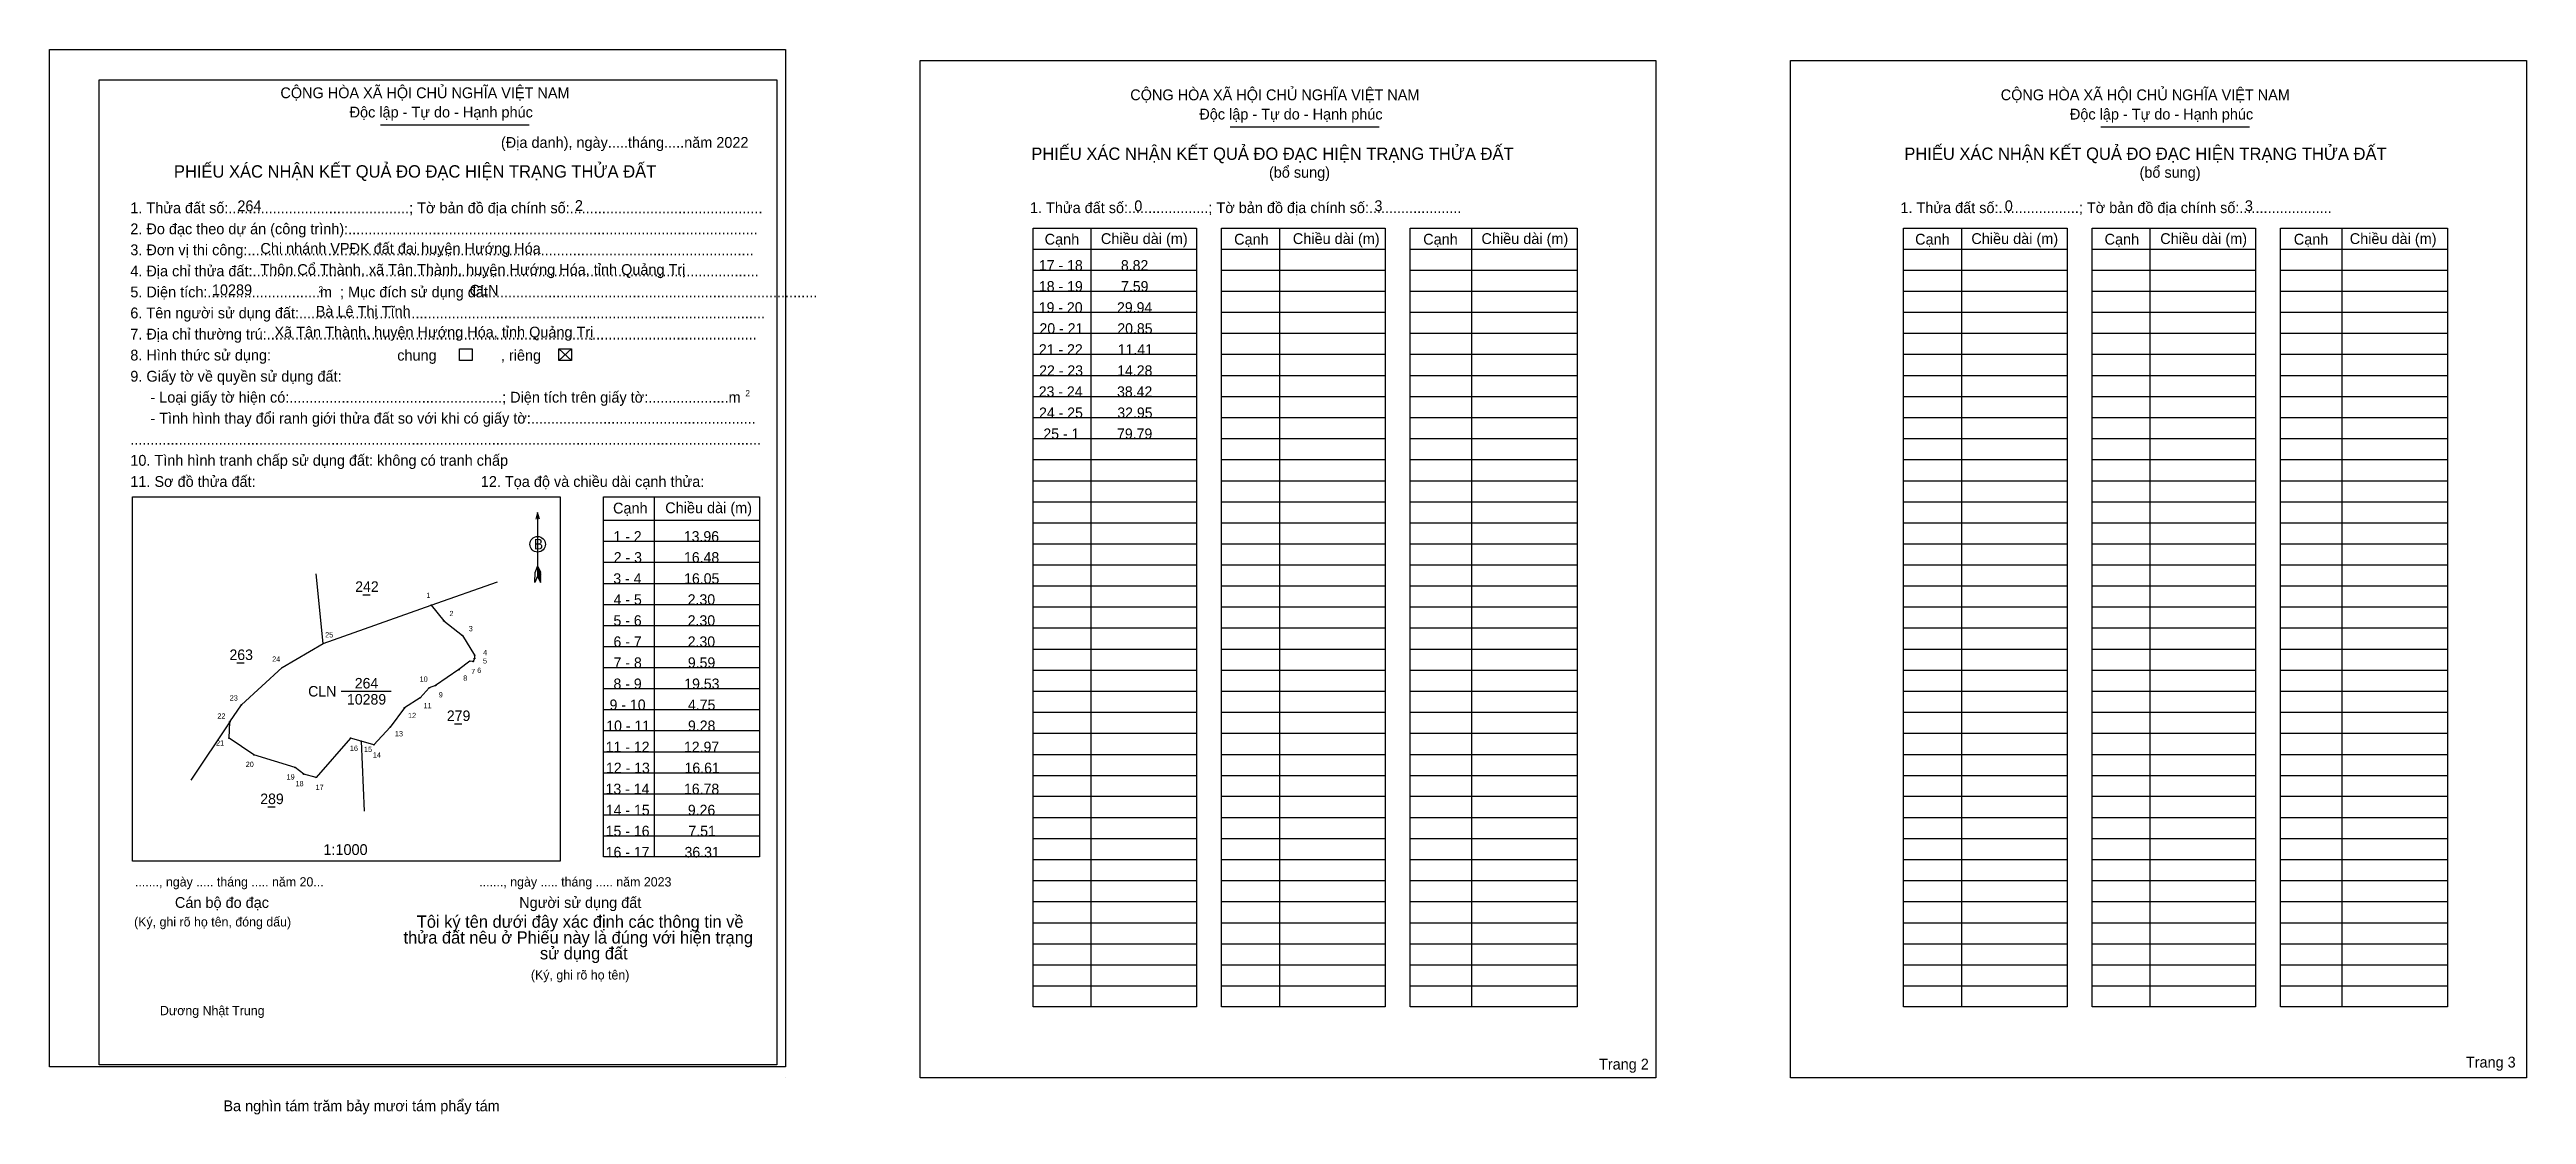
# Model space of a CAD drawing. Extents: x 539946 to 541668, y 1837493 to 1838234.
import ezdxf

# ---------------------------------------------------------------- set-up
doc = ezdxf.new("R2010")
doc.units = 0
for name, color, linetype in [('Level 1', 7, 'Continuous'), ('Level 10', 7, 'Continuous'), ('Level 11', 7, 'Continuous'), ('Level 13', 7, 'Continuous'), ('Level 2', 7, 'Continuous'), ('Level 27', 7, 'Continuous'), ('Level 3', 7, 'Continuous'), ('Level 36', 7, 'Continuous'), ('Level 48', 7, 'Continuous'), ('Level 50', 7, 'Continuous'), ('Level 52', 7, 'Continuous'), ('Level 6', 7, 'Continuous'), ('Level 9', 7, 'Continuous')]:
    doc.layers.add(name, color=color, linetype=linetype)

msp = doc.modelspace()

# ---------------------------------------------------------------- linework, layer by layer
at = {"layer": 'Level 1'}
for p, q in [((539946.1, 1838226.2), (539946.1, 1838226.2)), ((540551.1, 1838226.2), (540551.1, 1838226.2)), ((540176, 1838181.3), (540279.5, 1838181.3)), ((540766.7, 1838179.9), (540870.2, 1838179.9)), ((541371.7, 1838179.9), (541475.2, 1838179.9)), ((540669.8, 1838109.6), (540669.8, 1837568)), ((540800.9, 1838109.6), (540800.9, 1837568)), ((540934.4, 1838109.6), (540934.4, 1837568)), ((541274.9, 1838109.6), (541274.9, 1837568)), ((541405.9, 1838109.6), (541405.9, 1837568)), ((541539.4, 1838109.6), (541539.4, 1837568)), ((540629.6, 1838095), (540743.3, 1838095)), ((540760.6, 1838095), (540874.3, 1838095)), ((540891.7, 1838095), (541007.8, 1838095)), ((541234.6, 1838095), (541348.3, 1838095)), ((541365.7, 1838095), (541479.4, 1838095)), ((541496.7, 1838095), (541612.8, 1838095)), ((540629.6, 1838080.3), (540743.3, 1838080.3)), ((540760.6, 1838080.3), (540874.3, 1838080.3)), ((540891.7, 1838080.3), (541007.8, 1838080.3)), ((541234.6, 1838080.3), (541348.3, 1838080.3)), ((541365.7, 1838080.3), (541479.4, 1838080.3)), ((541496.7, 1838080.3), (541612.8, 1838080.3)), ((540629.6, 1838065.7), (540743.3, 1838065.7)), ((540760.6, 1838065.7), (540874.3, 1838065.7)), ((540891.7, 1838065.7), (541007.8, 1838065.7)), ((541234.6, 1838065.7), (541348.3, 1838065.7)), ((541365.7, 1838065.7), (541479.4, 1838065.7)), ((541496.7, 1838065.7), (541612.8, 1838065.7)), ((540629.6, 1838051), (540743.3, 1838051)), ((540629.6, 1838036.4), (540743.3, 1838036.4)), ((540760.6, 1838051), (540874.3, 1838051)), ((540760.6, 1838036.4), (540874.3, 1838036.4)), ((540891.7, 1838051), (541007.8, 1838051)), ((540891.7, 1838036.4), (541007.8, 1838036.4)), ((541234.6, 1838051), (541348.3, 1838051)), ((541234.6, 1838036.4), (541348.3, 1838036.4)), ((541365.7, 1838051), (541479.4, 1838051)), ((541365.7, 1838036.4), (541479.4, 1838036.4)), ((541496.7, 1838051), (541612.8, 1838051)), ((541496.7, 1838036.4), (541612.8, 1838036.4)), ((540300, 1838025.6), (540308.8, 1838017.4)), ((540300, 1838017.4), (540308.8, 1838025.6)), ((540629.6, 1838021.8), (540743.3, 1838021.8)), ((540760.6, 1838021.8), (540874.3, 1838021.8)), ((540891.7, 1838021.8), (541007.8, 1838021.8)), ((541234.6, 1838021.8), (541348.3, 1838021.8)), ((541365.7, 1838021.8), (541479.4, 1838021.8)), ((541496.7, 1838021.8), (541612.8, 1838021.8)), ((540629.6, 1838007.1), (540743.3, 1838007.1)), ((540760.6, 1838007.1), (540874.3, 1838007.1)), ((540891.7, 1838007.1), (541007.8, 1838007.1)), ((541234.6, 1838007.1), (541348.3, 1838007.1)), ((541365.7, 1838007.1), (541479.4, 1838007.1)), ((541496.7, 1838007.1), (541612.8, 1838007.1)), ((540629.6, 1837992.5), (540743.3, 1837992.5)), ((540760.6, 1837992.5), (540874.3, 1837992.5)), ((540891.7, 1837992.5), (541007.8, 1837992.5)), ((541234.6, 1837992.5), (541348.3, 1837992.5)), ((541365.7, 1837992.5), (541479.4, 1837992.5)), ((541496.7, 1837992.5), (541612.8, 1837992.5)), ((540629.6, 1837977.9), (540743.3, 1837977.9)), ((540760.6, 1837977.9), (540874.3, 1837977.9)), ((540891.7, 1837977.9), (541007.8, 1837977.9)), ((541234.6, 1837977.9), (541348.3, 1837977.9)), ((541365.7, 1837977.9), (541479.4, 1837977.9)), ((541496.7, 1837977.9), (541612.8, 1837977.9)), ((540629.6, 1837963.2), (540743.3, 1837963.2)), ((540760.6, 1837963.2), (540874.3, 1837963.2)), ((540891.7, 1837963.2), (541007.8, 1837963.2)), ((541234.6, 1837963.2), (541348.3, 1837963.2)), ((541365.7, 1837963.2), (541479.4, 1837963.2)), ((541496.7, 1837963.2), (541612.8, 1837963.2)), ((540629.6, 1837948.6), (540743.3, 1837948.6)), ((540629.6, 1837933.9), (540743.3, 1837933.9)), ((540760.6, 1837948.6), (540874.3, 1837948.6)), ((540760.6, 1837933.9), (540874.3, 1837933.9)), ((540891.7, 1837948.6), (541007.8, 1837948.6)), ((540891.7, 1837933.9), (541007.8, 1837933.9)), ((541234.6, 1837948.6), (541348.3, 1837948.6)), ((541234.6, 1837933.9), (541348.3, 1837933.9)), ((541365.7, 1837948.6), (541479.4, 1837948.6)), ((541365.7, 1837933.9), (541479.4, 1837933.9)), ((541496.7, 1837948.6), (541612.8, 1837948.6)), ((541496.7, 1837933.9), (541612.8, 1837933.9)), ((540003.7, 1837922.7), (540003.7, 1837922.7)), ((540366.2, 1837922.8), (540366.2, 1837672.3)), ((540629.6, 1837919.3), (540743.3, 1837919.3)), ((540760.6, 1837919.3), (540874.3, 1837919.3)), ((540891.7, 1837919.3), (541007.8, 1837919.3)), ((541234.6, 1837919.3), (541348.3, 1837919.3)), ((541365.7, 1837919.3), (541479.4, 1837919.3)), ((541496.7, 1837919.3), (541612.8, 1837919.3)), ((540285.3, 1837911.8), (540285.3, 1837867.5)), ((540331.1, 1837906.5), (540439.6, 1837906.5)), ((540629.6, 1837904.7), (540743.3, 1837904.7)), ((540760.6, 1837904.7), (540874.3, 1837904.7)), ((540891.7, 1837904.7), (541007.8, 1837904.7)), ((541234.6, 1837904.7), (541348.3, 1837904.7)), ((541365.7, 1837904.7), (541479.4, 1837904.7)), ((541496.7, 1837904.7), (541612.8, 1837904.7)), ((540331.1, 1837891.8), (540439.6, 1837891.8)), ((540629.6, 1837890), (540743.3, 1837890)), ((540760.6, 1837890), (540874.3, 1837890)), ((540891.7, 1837890), (541007.8, 1837890)), ((541234.6, 1837890), (541348.3, 1837890)), ((541365.7, 1837890), (541479.4, 1837890)), ((541496.7, 1837890), (541612.8, 1837890)), ((540283.4, 1837863), (540283.5, 1837870.3)), ((540285.3, 1837867.5), (540283.4, 1837863)), ((540285.3, 1837874.8), (540283.5, 1837870.3)), ((540285.3, 1837874.8), (540287.2, 1837870.3)), ((540285.3, 1837874.2), (540287.2, 1837869.7)), ((540285.3, 1837873.6), (540287.2, 1837869)), ((540285.3, 1837872.9), (540287.2, 1837868.4)), ((540285.3, 1837872.3), (540287.2, 1837867.7)), ((540285.3, 1837871.6), (540287.2, 1837867)), ((540285.3, 1837871), (540287.2, 1837866.4)), ((540285.3, 1837870.4), (540287.3, 1837865.7)), ((540285.3, 1837869.7), (540287.3, 1837865.1)), ((540285.3, 1837869.1), (540287.3, 1837864.4)), ((540285.3, 1837868.5), (540287.3, 1837863.8)), ((540285.3, 1837867.5), (540287.3, 1837863)), ((540287.3, 1837863), (540287.2, 1837870.3)), ((540331.1, 1837877.2), (540439.6, 1837877.2)), ((540629.6, 1837875.4), (540743.3, 1837875.4)), ((540760.6, 1837875.4), (540874.3, 1837875.4)), ((540891.7, 1837875.4), (541007.8, 1837875.4)), ((541234.6, 1837875.4), (541348.3, 1837875.4)), ((541365.7, 1837875.4), (541479.4, 1837875.4)), ((541496.7, 1837875.4), (541612.8, 1837875.4)), ((540331.1, 1837862.5), (540439.6, 1837862.5)), ((540331.1, 1837847.9), (540439.6, 1837847.9)), ((540629.6, 1837860.7), (540743.3, 1837860.7)), ((540629.6, 1837846.1), (540743.3, 1837846.1)), ((540760.6, 1837860.7), (540874.3, 1837860.7)), ((540760.6, 1837846.1), (540874.3, 1837846.1)), ((540891.7, 1837860.7), (541007.8, 1837860.7)), ((540891.7, 1837846.1), (541007.8, 1837846.1)), ((541234.6, 1837860.7), (541348.3, 1837860.7)), ((541234.6, 1837846.1), (541348.3, 1837846.1)), ((541365.7, 1837860.7), (541479.4, 1837860.7)), ((541365.7, 1837846.1), (541479.4, 1837846.1)), ((541496.7, 1837860.7), (541612.8, 1837860.7)), ((541496.7, 1837846.1), (541612.8, 1837846.1)), ((540331.1, 1837833.3), (540439.6, 1837833.3)), ((540629.6, 1837831.5), (540743.3, 1837831.5)), ((540760.6, 1837831.5), (540874.3, 1837831.5)), ((540891.7, 1837831.5), (541007.8, 1837831.5)), ((541234.6, 1837831.5), (541348.3, 1837831.5)), ((541365.7, 1837831.5), (541479.4, 1837831.5)), ((541496.7, 1837831.5), (541612.8, 1837831.5)), ((540331.1, 1837818.6), (540439.6, 1837818.6)), ((540629.6, 1837816.8), (540743.3, 1837816.8)), ((540760.6, 1837816.8), (540874.3, 1837816.8)), ((540891.7, 1837816.8), (541007.8, 1837816.8)), ((541234.6, 1837816.8), (541348.3, 1837816.8)), ((541365.7, 1837816.8), (541479.4, 1837816.8)), ((541496.7, 1837816.8), (541612.8, 1837816.8)), ((540331.1, 1837804), (540439.6, 1837804)), ((540629.6, 1837802.2), (540743.3, 1837802.2)), ((540760.6, 1837802.2), (540874.3, 1837802.2)), ((540891.7, 1837802.2), (541007.8, 1837802.2)), ((541234.6, 1837802.2), (541348.3, 1837802.2)), ((541365.7, 1837802.2), (541479.4, 1837802.2)), ((541496.7, 1837802.2), (541612.8, 1837802.2)), ((540331.1, 1837789.4), (540439.6, 1837789.4)), ((540629.6, 1837787.6), (540743.3, 1837787.6)), ((540760.6, 1837787.6), (540874.3, 1837787.6)), ((540891.7, 1837787.6), (541007.8, 1837787.6)), ((541234.6, 1837787.6), (541348.3, 1837787.6)), ((541365.7, 1837787.6), (541479.4, 1837787.6)), ((541496.7, 1837787.6), (541612.8, 1837787.6)), ((540331.1, 1837774.7), (540439.6, 1837774.7)), ((540331.1, 1837760.1), (540439.6, 1837760.1)), ((540629.6, 1837772.9), (540743.3, 1837772.9)), ((540760.6, 1837772.9), (540874.3, 1837772.9)), ((540891.7, 1837772.9), (541007.8, 1837772.9)), ((541234.6, 1837772.9), (541348.3, 1837772.9)), ((541365.7, 1837772.9), (541479.4, 1837772.9)), ((541496.7, 1837772.9), (541612.8, 1837772.9)), ((540331.1, 1837745.4), (540439.6, 1837745.4)), ((540629.6, 1837758.3), (540743.3, 1837758.3)), ((540629.6, 1837743.6), (540743.3, 1837743.6)), ((540760.6, 1837758.3), (540874.3, 1837758.3)), ((540760.6, 1837743.6), (540874.3, 1837743.6)), ((540891.7, 1837758.3), (541007.8, 1837758.3)), ((540891.7, 1837743.6), (541007.8, 1837743.6)), ((541234.6, 1837758.3), (541348.3, 1837758.3)), ((541234.6, 1837743.6), (541348.3, 1837743.6)), ((541365.7, 1837758.3), (541479.4, 1837758.3)), ((541365.7, 1837743.6), (541479.4, 1837743.6)), ((541496.7, 1837758.3), (541612.8, 1837758.3)), ((541496.7, 1837743.6), (541612.8, 1837743.6)), ((540331.1, 1837730.8), (540439.6, 1837730.8)), ((540629.6, 1837729), (540743.3, 1837729)), ((540760.6, 1837729), (540874.3, 1837729)), ((540891.7, 1837729), (541007.8, 1837729)), ((541234.6, 1837729), (541348.3, 1837729)), ((541365.7, 1837729), (541479.4, 1837729)), ((541496.7, 1837729), (541612.8, 1837729)), ((540331.1, 1837716.2), (540439.6, 1837716.2)), ((540629.6, 1837714.4), (540743.3, 1837714.4)), ((540760.6, 1837714.4), (540874.3, 1837714.4)), ((540891.7, 1837714.4), (541007.8, 1837714.4)), ((541234.6, 1837714.4), (541348.3, 1837714.4)), ((541365.7, 1837714.4), (541479.4, 1837714.4)), ((541496.7, 1837714.4), (541612.8, 1837714.4)), ((540331.1, 1837701.5), (540439.6, 1837701.5)), ((540629.6, 1837699.7), (540743.3, 1837699.7)), ((540760.6, 1837699.7), (540874.3, 1837699.7)), ((540891.7, 1837699.7), (541007.8, 1837699.7)), ((541234.6, 1837699.7), (541348.3, 1837699.7)), ((541365.7, 1837699.7), (541479.4, 1837699.7)), ((541496.7, 1837699.7), (541612.8, 1837699.7)), ((540331.1, 1837686.9), (540439.6, 1837686.9)), ((540629.6, 1837685.1), (540743.3, 1837685.1)), ((540760.6, 1837685.1), (540874.3, 1837685.1)), ((540891.7, 1837685.1), (541007.8, 1837685.1)), ((541234.6, 1837685.1), (541348.3, 1837685.1)), ((541365.7, 1837685.1), (541479.4, 1837685.1)), ((541496.7, 1837685.1), (541612.8, 1837685.1)), ((540301, 1837669.4), (540301, 1837669.4)), ((540629.6, 1837670.5), (540743.3, 1837670.5)), ((540760.6, 1837670.5), (540874.3, 1837670.5)), ((540891.7, 1837670.5), (541007.8, 1837670.5)), ((541234.6, 1837670.5), (541348.3, 1837670.5)), ((541365.7, 1837670.5), (541479.4, 1837670.5)), ((541496.7, 1837670.5), (541612.8, 1837670.5)), ((540629.6, 1837655.8), (540743.3, 1837655.8)), ((540629.6, 1837641.2), (540743.3, 1837641.2)), ((540760.6, 1837655.8), (540874.3, 1837655.8)), ((540760.6, 1837641.2), (540874.3, 1837641.2)), ((540891.7, 1837655.8), (541007.8, 1837655.8)), ((540891.7, 1837641.2), (541007.8, 1837641.2)), ((541234.6, 1837655.8), (541348.3, 1837655.8)), ((541234.6, 1837641.2), (541348.3, 1837641.2)), ((541365.7, 1837655.8), (541479.4, 1837655.8)), ((541365.7, 1837641.2), (541479.4, 1837641.2)), ((541496.7, 1837655.8), (541612.8, 1837655.8)), ((541496.7, 1837641.2), (541612.8, 1837641.2)), ((540629.6, 1837626.5), (540743.3, 1837626.5)), ((540760.6, 1837626.5), (540874.3, 1837626.5)), ((540891.7, 1837626.5), (541007.8, 1837626.5)), ((541234.6, 1837626.5), (541348.3, 1837626.5)), ((541365.7, 1837626.5), (541479.4, 1837626.5)), ((541496.7, 1837626.5), (541612.8, 1837626.5)), ((540629.6, 1837611.9), (540743.3, 1837611.9)), ((540760.6, 1837611.9), (540874.3, 1837611.9)), ((540891.7, 1837611.9), (541007.8, 1837611.9)), ((541234.6, 1837611.9), (541348.3, 1837611.9)), ((541365.7, 1837611.9), (541479.4, 1837611.9)), ((541496.7, 1837611.9), (541612.8, 1837611.9)), ((540629.6, 1837597.3), (540743.3, 1837597.3)), ((540760.6, 1837597.3), (540874.3, 1837597.3)), ((540891.7, 1837597.3), (541007.8, 1837597.3)), ((541234.6, 1837597.3), (541348.3, 1837597.3)), ((541365.7, 1837597.3), (541479.4, 1837597.3)), ((541496.7, 1837597.3), (541612.8, 1837597.3)), ((540629.6, 1837582.6), (540743.3, 1837582.6)), ((540760.6, 1837582.6), (540874.3, 1837582.6)), ((540891.7, 1837582.6), (541007.8, 1837582.6)), ((541234.6, 1837582.6), (541348.3, 1837582.6)), ((541365.7, 1837582.6), (541479.4, 1837582.6)), ((541496.7, 1837582.6), (541612.8, 1837582.6)), ((540457.6, 1837518.7), (540457.6, 1837518.7)), ((541062.6, 1837518.7), (541062.6, 1837518.7))]:
    msp.add_line(p, q, dxfattribs=at)
for points in [[(540629.6, 1838109.6), (540743.3, 1838109.6), (540743.3, 1837568), (540629.6, 1837568)], [(540760.6, 1838109.6), (540874.3, 1838109.6), (540874.3, 1837568), (540760.6, 1837568)], [(540891.7, 1838109.6), (541007.8, 1838109.6), (541007.8, 1837568), (540891.7, 1837568)], [(541234.6, 1838109.6), (541348.3, 1838109.6), (541348.3, 1837568), (541234.6, 1837568)], [(541365.7, 1838109.6), (541479.4, 1838109.6), (541479.4, 1837568), (541365.7, 1837568)], [(541496.7, 1838109.6), (541612.8, 1838109.6), (541612.8, 1837568), (541496.7, 1837568)], [(540003.7, 1837922.7), (540301, 1837922.7), (540301, 1837669.4), (540003.7, 1837669.4)], [(540331.1, 1837922.8), (540439.6, 1837922.8), (540439.6, 1837672.3), (540331.1, 1837672.3)]]:
    msp.add_lwpolyline(points, close=True, dxfattribs=at)
msp.add_lwpolyline([(540286.6, 1837907.1), (540285.3, 1837911.8), (540284.1, 1837907.1)], dxfattribs=at)
msp.add_circle((540285.3, 1837889.7), 5.4, dxfattribs=at)
at = {"layer": 'Level 10'}
msp.add_lwpolyline([(540071.4, 1837766.2), (540079.4, 1837778), (540107.8, 1837803.9), (540136.2, 1837820.6), (540211.4, 1837847.3), (540220.1, 1837836.4), (540233, 1837826.2), (540241.5, 1837812.6), (540241.4, 1837810.3), (540240.5, 1837808.1), (540238.2, 1837808.3), (540230.5, 1837802.5), (540214.4, 1837791.5), (540210, 1837789.8), (540203.7, 1837783), (540192.8, 1837775.9), (540182.9, 1837762.6), (540171.5, 1837750.3), (540162.6, 1837752.8), (540155.3, 1837754.9), (540131.3, 1837727.6), (540122.8, 1837729.8), (540116.7, 1837734.5), (540088.1, 1837743.3), (540070.8, 1837754.8)], close=True, dxfattribs=at)
at = {"layer": 'Level 11'}
for centre in [(540211.4, 1837847.3), (540220.1, 1837836.4), (540136.2, 1837820.6), (540233, 1837826.2), (540241.5, 1837812.6), (540107.8, 1837803.9), (540230.5, 1837802.5), (540238.2, 1837808.3), (540240.5, 1837808.1), (540241.4, 1837810.3), (540079.4, 1837778), (540203.7, 1837783), (540210, 1837789.8), (540214.4, 1837791.5), (540071.4, 1837766.2), (540071.4, 1837766.2), (540182.9, 1837762.6), (540192.8, 1837775.9), (540070.8, 1837754.8), (540088.1, 1837743.3), (540155.3, 1837754.9), (540162.6, 1837752.8), (540171.5, 1837750.3), (540116.7, 1837734.5), (540122.8, 1837729.8), (540131.3, 1837727.6)]:
    msp.add_circle(centre, 0.244, dxfattribs=at)
at = {"layer": 'Level 2'}
for points in [[(539946, 1838233.8), (540457.6, 1838233.8), (540457.6, 1837526.3), (539946, 1837526.3)], [(540551.1, 1838226.2), (541062.6, 1838226.2), (541062.6, 1837518.7), (540551.1, 1837518.7)], [(541156.1, 1838226.2), (541667.6, 1838226.2), (541667.6, 1837518.7), (541156.1, 1837518.7)]]:
    msp.add_lwpolyline(points, close=True, dxfattribs=at)
at = {"layer": 'Level 27'}
for p, q in [((540136.2, 1837820.6), (540131.4, 1837869.1)), ((540211.4, 1837847.3), (540257.4, 1837863.6)), ((540071.4, 1837766.2), (540044.2, 1837725.7)), ((540162.6, 1837752.8), (540164.8, 1837704.1))]:
    msp.add_line(p, q, dxfattribs=at)
at = {"layer": 'Level 3'}
msp.add_lwpolyline([(539980.6, 1838212.6), (540451.5, 1838212.6), (540451.5, 1837527.6), (539980.6, 1837527.6)], close=True, dxfattribs=at)
at = {"layer": 'Level 50'}
for points in [[(540230.9, 1838025.6), (540239.7, 1838025.6), (540239.7, 1838017.4), (540230.9, 1838017.4)], [(540300, 1838025.6), (540308.8, 1838025.6), (540308.8, 1838017.4), (540300, 1838017.4)]]:
    msp.add_lwpolyline(points, close=True, dxfattribs=at)
at = {"layer": 'Level 9'}
for p, q in [((540163.9, 1837854.6), (540169, 1837854.6)), ((540076.2, 1837807.2), (540081.3, 1837807.2)), ((540148.8, 1837787.5), (540183.5, 1837787.5)), ((540227.6, 1837764.9), (540232.6, 1837764.9)), ((540097.8, 1837707.1), (540102.8, 1837707.1))]:
    msp.add_line(p, q, dxfattribs=at)

# ---------------------------------------------------------------- texts
at = {"layer": 'Level 1'}
for s, height, p in [('CỘNG HÒA XÃ HỘI CHỦ NGHĨA VIỆT NAM', 7.514, (540106.5, 1838199.9)), ('CỘNG HÒA XÃ HỘI CHỦ NGHĨA VIỆT NAM', 7.514, (540697.2, 1838198.5)), ('CỘNG HÒA XÃ HỘI CHỦ NGHĨA VIỆT NAM', 7.514, (541302.2, 1838198.5)), ('Độc lập - Tự do - Hạnh phúc', 7.514, (540154.6, 1838186.5)), ('Độc lập - Tự do - Hạnh phúc', 7.514, (540745.2, 1838185.1)), ('Độc lập - Tự do - Hạnh phúc', 7.514, (541350.3, 1838185.1)), ('(Địa danh), ngày.....tháng.....năm 2022', 7.514, (540259.8, 1838165.4)), ('PHIẾU XÁC NHẬN KẾT QUẢ ĐO ĐẠC HIỆN TRẠNG THỬA ĐẤT', 8.588, (540032.5, 1838144.7)), ('PHIẾU XÁC NHẬN KẾT QUẢ ĐO ĐẠC HIỆN TRẠNG THỬA ĐẤT', 8.588, (540628.4, 1838157)), ('PHIẾU XÁC NHẬN KẾT QUẢ ĐO ĐẠC HIỆN TRẠNG THỬA ĐẤT', 8.588, (541235.2, 1838157)), ('(bổ sung)', 7.51, (540793.6, 1838144.6)), ('(bổ sung)', 7.51, (541398.7, 1838144.6)), ('1. Thửa đất số:.............................................; Tờ bản đồ địa chính số:................................................', 7.5138, (540002.2, 1838119.9)), ('1. Thửa đất số:....................; Tờ bản đồ địa chính số:.......................', 7.514, (540627.5, 1838120)), ('1. Thửa đất số:....................; Tờ bản đồ địa chính số:.......................', 7.514, (541232.5, 1838120)), ('2. Đo đạc theo dự án (công trình):......................................................................................................', 7.5138, (540002.2, 1838105.3)), ('Cạnh', 7.51, (540637.7, 1838098.1)), ('Chiều dài (m)', 7.514, (540676.8, 1838098.5)), ('Cạnh', 7.51, (540769.4, 1838098.1)), ('Chiều dài (m)', 7.514, (540810.2, 1838098.5)), ('Cạnh', 7.51, (540900.8, 1838098.1)), ('Chiều dài (m)', 7.514, (540941.3, 1838098.5)), ('Cạnh', 7.51, (541242.7, 1838098.1)), ('Chiều dài (m)', 7.514, (541281.8, 1838098.5)), ('Cạnh', 7.51, (541374.4, 1838098.1)), ('Chiều dài (m)', 7.514, (541413.1, 1838098.5)), ('Cạnh', 7.51, (541505.9, 1838098.1)), ('Chiều dài (m)', 7.514, (541544.8, 1838098.5)), ('3. Đơn vị thi công:..............................................................................................................................', 7.5138, (540002.2, 1838090.7)), ('4. Địa chỉ thửa đất:..............................................................................................................................', 7.5138, (540002.2, 1838076)), ('5. Diện tích:............................m  ; Mục đích sử dụng đất:.................................................................................', 7.5138, (540002.2, 1838061.4)), ('6. Tên người sử dụng đất:....................................................................................................................', 7.5138, (540002.2, 1838046.8)), ('2', 4.29, (540133, 1838064.8)), ('7. Địa chỉ thường trú:..........................................................................................................................', 7.5138, (540002.2, 1838032.1)), ('chung                , riêng', 7.514, (540187.7, 1838017.4)), ('9. Giấy tờ về quyền sử dụng đất:', 7.514, (540002.2, 1838002.8)), ('     - Loại giấy tờ hiện có:.....................................................; Diện tích trên giấy tờ:....................m', 7.5138, (540002.2, 1837988.2)), ('2', 4.29, (540429.7, 1837992.6)), ('     - Tình hình thay đổi ranh giới thửa đất so với khi có giấy tờ:........................................................', 7.5138, (540002.2, 1837973.6)), ('10. Tình hình tranh chấp sử dụng đất: không có tranh chấp', 7.514, (540002.2, 1837944.3)), ('.............................................................................................................................................................', 7.5138, (540002.2, 1837958.9)), ('11. Sơ đồ thửa đất:', 7.514, (540002.2, 1837929.6)), ('12. Tọa độ và chiều dài cạnh thửa:', 7.514, (540245.8, 1837929.6)), ('Cạnh', 7.51, (540337.7, 1837911.1)), ('Chiều dài (m)', 7.514, (540374, 1837911.3)), ('B', 7.32, (540282.6, 1837886.1)), ('......., ngày ..... tháng ..... năm 20...', 6.441, (540005.4, 1837651.7)), ('......., ngày ..... tháng ..... năm 2023', 6.441, (540244.7, 1837651.7)), ('Cán bộ đo đạc', 7.514, (540033.2, 1837636.8)), ('Người sử dụng đất', 7.514, (540272.5, 1837636.8)), ('(Ký, ghi rõ họ tên, đóng dấu)', 6.441, (540004.8, 1837623.9)), ('Tôi ký tên dưới đây xác định các thông tin về', 8.538, (540201.3, 1837623)), ('thửa đất nêu ở Phiếu này là đúng với hiện trạng', 8.538, (540192.1, 1837612)), ('sử dụng đất', 8.538, (540286.9, 1837601)), ('(Ký, ghi rõ họ tên)', 6.441, (540280.6, 1837587)), ('Dương Nhật Trung', 6.441, (540022.8, 1837562.2)), ('Trang 2', 7.51, (541023, 1837524.4)), ('Trang 3', 7.51, (541625.5, 1837525.8))]:
    msp.add_text(s, height=height, dxfattribs=at).set_placement(p)
at = {"layer": 'Level 13'}
for s, p in [('264', (540158.2, 1837789.4)), ('CLN', (540125.8, 1837783.8)), ('10289', (540152.8, 1837778.2))]:
    msp.add_text(s, height=7.32, dxfattribs=at).set_placement(p)
at = {"layer": 'Level 36'}
for s, p in [('242', (540158.5, 1837856.6)), ('263', (540071.1, 1837809.2)), ('279', (540222.2, 1837766.8)), ('289', (540092.5, 1837709))]:
    msp.add_text(s, height=7.32, dxfattribs=at).set_placement(p)
at = {"layer": 'Level 48'}
msp.add_text('8. Hình thức sử dụng:', height=7.514, dxfattribs=at).set_placement((540002.2, 1838017.5))
at = {"layer": 'Level 52'}
for s, p in [('17 - 18', (540633.7, 1838080)), ('8.82', (540690.7, 1838080)), ('18 - 19', (540633.7, 1838065.4)), ('7.59', (540690.8, 1838065.4)), ('19 - 20', (540633.6, 1838050.7)), ('29.94', (540688, 1838050.7)), ('20 - 21', (540634.1, 1838036.1)), ('20.85', (540688.2, 1838036.1)), ('21 - 22', (540633.7, 1838021.5)), ('11.41', (540688.5, 1838021.5)), ('22 - 23', (540633.9, 1838006.8)), ('14.28', (540688.1, 1838006.8)), ('23 - 24', (540633.6, 1837992.2)), ('24 - 25', (540633.8, 1837977.5)), ('38.42', (540688, 1837992.2)), ('32.95', (540688.2, 1837977.5)), ('25 - 1', (540636.8, 1837962.9)), ('79.79', (540688, 1837962.9)), ('1 - 2', (540338, 1837891.5)), ('13.96', (540386.9, 1837891.5)), ('2 - 3', (540338.2, 1837876.9)), ('16.48', (540387, 1837876.9)), ('3 - 4', (540337.9, 1837862.2)), ('16.05', (540387.1, 1837862.2)), ('4 - 5', (540338.1, 1837847.6)), ('2.30', (540389.6, 1837847.6)), ('5 - 6', (540338, 1837833)), ('2.30', (540389.6, 1837833)), ('6 - 7', (540338, 1837818.3)), ('2.30', (540389.6, 1837818.3)), ('8 - 9', (540338, 1837789)), ('7 - 8', (540338.1, 1837803.7)), ('19.53', (540387.2, 1837789)), ('9.59', (540389.7, 1837803.7)), ('9 - 10', (540335.3, 1837774.4)), ('4.75', (540389.8, 1837774.4)), ('10 - 11', (540333, 1837759.8)), ('9.28', (540389.8, 1837759.8)), ('11 - 12', (540332.6, 1837745.1)), ('12.97', (540387, 1837745.1)), ('12 - 13', (540332.8, 1837730.5)), ('16.61', (540387.4, 1837730.5)), ('13 - 14', (540332.5, 1837715.9)), ('14 - 15', (540332.7, 1837701.2)), ('16.78', (540387, 1837715.9)), ('9.26', (540389.7, 1837701.2)), ('15 - 16', (540332.6, 1837686.6)), ('7.51', (540390.1, 1837686.6)), ('16 - 17', (540332.6, 1837671.9)), ('36.31', (540387.4, 1837671.9))]:
    msp.add_text(s, height=7.32, dxfattribs=at).set_placement(p)
at = {"layer": 'Level 6'}
for s, height, p in [('264', 7.51, (540076.6, 1838121.3)), ('2', 7.51, (540311.2, 1838121.5)), ('0', 7.51, (540700, 1838121.3)), ('3', 7.51, (540866.9, 1838121.4)), ('0', 7.51, (541305, 1838121.3)), ('3', 7.51, (541471.9, 1838121.4)), ('Chi nhánh VPĐK đất đai huyện Hướng Hóa', 7.514, (540092.6, 1838091.7)), ('10289', 7.51, (540058.9, 1838062.9)), ('Thôn Cổ Thành, xã Tân Thành, huyện Hướng Hóa, tỉnh Quảng Trị', 7.514, (540092.6, 1838077)), ('CLN', 7.51, (540238, 1838062.6)), ('Bà Lê Thị Tĩnh', 7.514, (540131.1, 1838047.9)), ('Xã Tân Thành, huyện Hướng Hóa, tỉnh Quảng Trị', 7.514, (540102.4, 1838033.5)), ('1:1000', 7.51, (540136.4, 1837673.6)), ('Ba nghìn tám trăm bảy mươi tám phẩy tám', 7.514, (540066.9, 1837495.4))]:
    msp.add_text(s, height=height, dxfattribs=at).set_placement(p)
at = {"layer": 'Level 9'}
for s, p in [('1', (540207.9, 1837852.3)), ('25', (540137.6, 1837824.9)), ('2', (540224, 1837839.7)), ('3', (540237.4, 1837829.2)), ('24', (540100.8, 1837808)), ('4', (540247.4, 1837812.5)), ('10', (540203.3, 1837794.1)), ('8', (540233.6, 1837794.8)), ('7', (540239.1, 1837799.4)), ('6', (540243.3, 1837800.2)), ('5', (540247.3, 1837806.8)), ('23', (540071.3, 1837781)), ('11', (540206, 1837775.6)), ('9', (540216.6, 1837783.2)), ('22', (540062.7, 1837768.4)), ('13', (540186.1, 1837756.1)), ('12', (540195.2, 1837768.8)), ('21', (540061.8, 1837749.7)), ('16', (540154.8, 1837746)), ('15', (540164.6, 1837745.3)), ('14', (540170.8, 1837741.4)), ('20', (540082.4, 1837734.8)), ('19', (540110.8, 1837726.1)), ('18', (540117, 1837721.4)), ('17', (540130.9, 1837718.8))]:
    msp.add_text(s, height=3.66, dxfattribs=at).set_placement(p)

doc.saveas('drawing.dxf')
